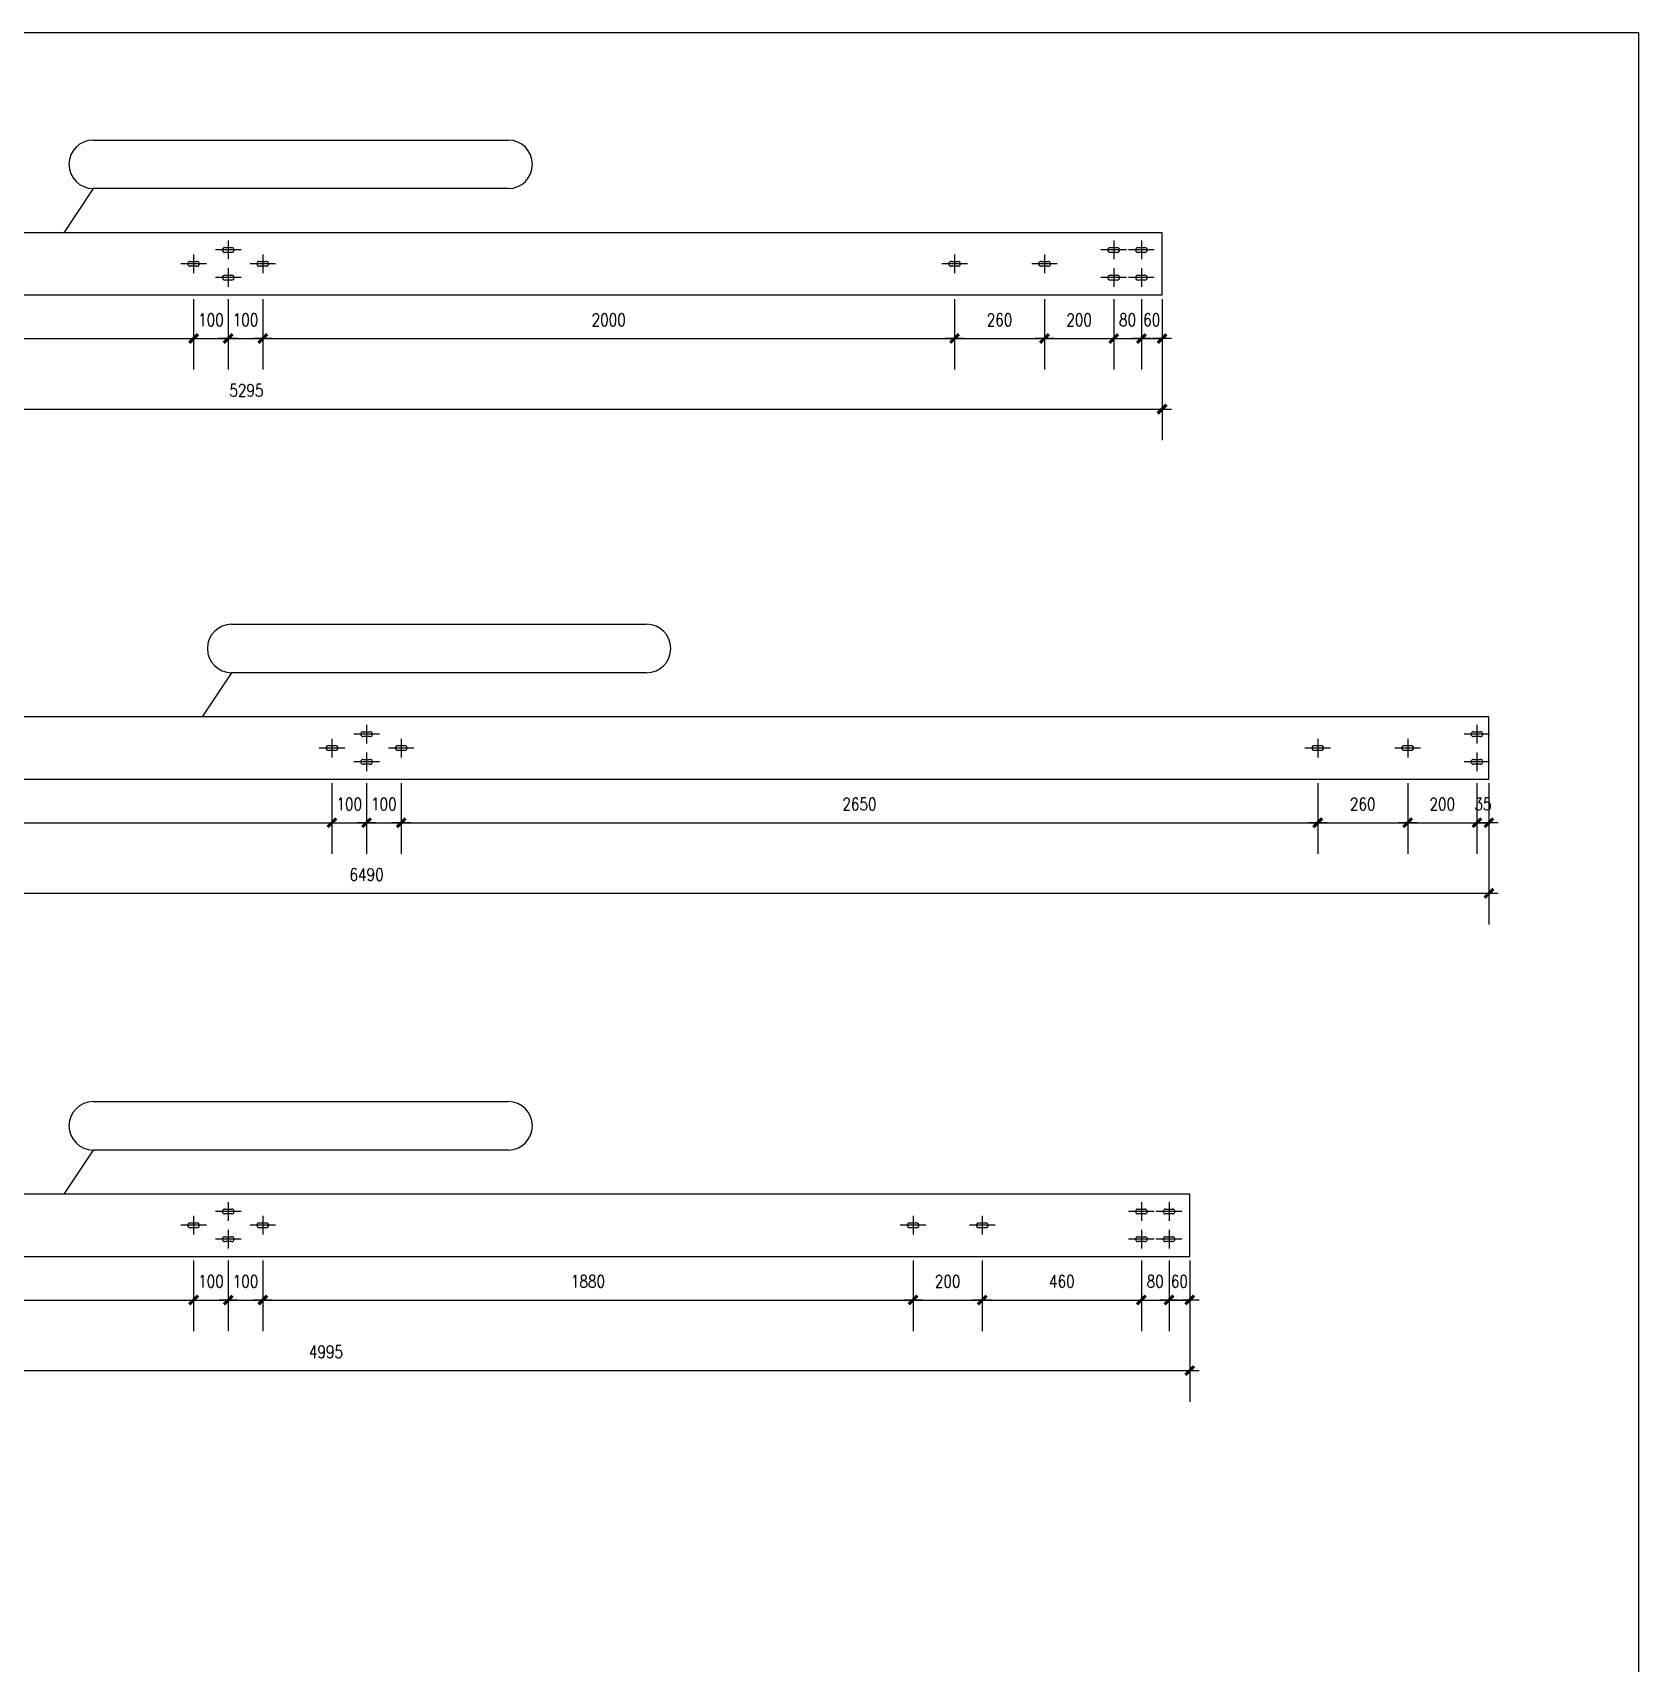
# Model space of a CAD drawing. Header units: millimetres. Extents: x 2287919 to 2522484, y -1845182 to -1736911.
# Drawn here: x 2507419 to 2512062, y -1772797 to -1768082 of the extents above; entities that cross this region are included whole.
import ezdxf

# ---------------------------------------------------------------- set-up
doc = ezdxf.new("R2010")
doc.units = ezdxf.units.MM
doc.header["$LTSCALE"] = 1000
doc.header["$PDMODE"] = 34
doc.styles.add('DIM_FONT', font='simplex.shx', dxfattribs={"width": 0.8, "bigfont": 'hztxt.shx'})
doc.dimstyles.new('WGH(1)', dxfattribs={"dimscale": 1.2, "dimtxt": 100, "dimasz": 0.5, "dimexe": 75, "dimexo": 75, "dimgap": 75, "dimtad": 1, "dimdec": 0, "dimzin": 0, "dimdsep": 46, "dimtxsty": 'DIM_FONT', "dimblk1": '_DIMX', "dimblk2": '_DIMX', "dimsah": 1, "dimcen": 0.09, "dimclrd": 3, "dimclre": 3, "dimclrt": 7, "dimadec": 0, "dimazin": 0, "dimtfac": 1, "dimtdec": 0, "dimtix": 1, "dimtmove": 2, "dimatfit": 3, "dimldrblk": '_DIMX', "dimfxl": 1, "dimtolj": 1, "dimtzin": 0, "dimarcsym": 0})

# ---------------------------------------------------------------- blocks, each defined once
blk = doc.blocks.new('_DIMX')
blk.add_line((-150, 0), (150, 0))
at = {"const_width": 50}
blk.add_lwpolyline([(-70, -70), (70, 70)], dxfattribs=at)
blk = doc.blocks.new('*D1730')
at = {"color": 3, "lineweight": -2}
for p, q in [((2505885, -1768852), (2505885, -1769056)), ((2507885, -1768852), (2507885, -1769056)), ((2505885.18, -1768966), (2507884.82, -1768966))]:
    blk.add_line(p, q, dxfattribs=at)
at = {"layer": 'Defpoints', "color": 0}
for p in [(2505885, -1768840), (2507885, -1768840), (2507885, -1768966)]:
    blk.add_point(p, dxfattribs=at)
at = {"color": 3, "lineweight": -2, "xscale": 0.18, "yscale": 0.18, "zscale": 0.18, "rotation": 180}
blk.add_blockref('_DIMX', (2505885, -1768966), dxfattribs=at)
at = {"color": 3, "lineweight": -2, "xscale": 0.18, "yscale": 0.18, "zscale": 0.18}
blk.add_blockref('_DIMX', (2507885, -1768966), dxfattribs=at)
at = {"color": 7, "insert": (2506885, -1768912), "char_height": 36, "attachment_point": 5, "style": 'DIM_FONT'}
blk.add_mtext('\\A1;2000', dxfattribs=at)
blk = doc.blocks.new('*D1731')
at = {"color": 3, "lineweight": -2}
for p, q in [((2507885, -1768852), (2507885, -1769056)), ((2507985, -1768852), (2507985, -1769056)), ((2507884.82, -1768966), (2507884.64, -1768966)), ((2507885, -1768966), (2507985, -1768966)), ((2507985.18, -1768966), (2507985.36, -1768966))]:
    blk.add_line(p, q, dxfattribs=at)
at = {"layer": 'Defpoints', "color": 0}
for p in [(2507885, -1768840), (2507985, -1768840), (2507985, -1768966)]:
    blk.add_point(p, dxfattribs=at)
at = {"color": 3, "lineweight": -2, "xscale": 0.18, "yscale": 0.18, "zscale": 0.18}
blk.add_blockref('_DIMX', (2507885, -1768966), dxfattribs=at)
at = {"color": 3, "lineweight": -2, "xscale": 0.18, "yscale": 0.18, "zscale": 0.18, "rotation": 180}
blk.add_blockref('_DIMX', (2507985, -1768966), dxfattribs=at)
at = {"color": 7, "insert": (2507935, -1768912), "char_height": 36, "attachment_point": 5, "style": 'DIM_FONT'}
blk.add_mtext('\\A1;100', dxfattribs=at)
blk = doc.blocks.new('*D1732')
at = {"color": 3, "lineweight": -2}
for p, q in [((2507985, -1768852), (2507985, -1769056)), ((2508085, -1768852), (2508085, -1769056)), ((2507984.82, -1768966), (2507984.64, -1768966)), ((2507985, -1768966), (2508085, -1768966)), ((2508085.18, -1768966), (2508085.36, -1768966))]:
    blk.add_line(p, q, dxfattribs=at)
at = {"layer": 'Defpoints', "color": 0}
for p in [(2507985, -1768840), (2508085, -1768840), (2508085, -1768966)]:
    blk.add_point(p, dxfattribs=at)
at = {"color": 3, "lineweight": -2, "xscale": 0.18, "yscale": 0.18, "zscale": 0.18}
blk.add_blockref('_DIMX', (2507985, -1768966), dxfattribs=at)
at = {"color": 3, "lineweight": -2, "xscale": 0.18, "yscale": 0.18, "zscale": 0.18, "rotation": 180}
blk.add_blockref('_DIMX', (2508085, -1768966), dxfattribs=at)
at = {"color": 7, "insert": (2508035, -1768912), "char_height": 36, "attachment_point": 5, "style": 'DIM_FONT'}
blk.add_mtext('\\A1;100', dxfattribs=at)
blk = doc.blocks.new('*D1733')
at = {"color": 3, "lineweight": -2}
for p, q in [((2508085, -1768852), (2508085, -1769056)), ((2510085, -1768852), (2510085, -1769056)), ((2508085.18, -1768966), (2510084.82, -1768966))]:
    blk.add_line(p, q, dxfattribs=at)
at = {"layer": 'Defpoints', "color": 0}
for p in [(2508085, -1768840), (2510085, -1768840), (2510085, -1768966)]:
    blk.add_point(p, dxfattribs=at)
at = {"color": 3, "lineweight": -2, "xscale": 0.18, "yscale": 0.18, "zscale": 0.18, "rotation": 180}
blk.add_blockref('_DIMX', (2508085, -1768966), dxfattribs=at)
at = {"color": 3, "lineweight": -2, "xscale": 0.18, "yscale": 0.18, "zscale": 0.18}
blk.add_blockref('_DIMX', (2510085, -1768966), dxfattribs=at)
at = {"color": 7, "insert": (2509085, -1768912), "char_height": 36, "attachment_point": 5, "style": 'DIM_FONT'}
blk.add_mtext('\\A1;2000', dxfattribs=at)
blk = doc.blocks.new('*D1734')
at = {"color": 3, "lineweight": -2}
for p, q in [((2510085, -1768852), (2510085, -1769056)), ((2510345, -1768852), (2510345, -1769056)), ((2510085.18, -1768966), (2510344.82, -1768966))]:
    blk.add_line(p, q, dxfattribs=at)
at = {"layer": 'Defpoints', "color": 0}
for p in [(2510085, -1768840), (2510345, -1768840), (2510345, -1768966)]:
    blk.add_point(p, dxfattribs=at)
at = {"color": 3, "lineweight": -2, "xscale": 0.18, "yscale": 0.18, "zscale": 0.18, "rotation": 180}
blk.add_blockref('_DIMX', (2510085, -1768966), dxfattribs=at)
at = {"color": 3, "lineweight": -2, "xscale": 0.18, "yscale": 0.18, "zscale": 0.18}
blk.add_blockref('_DIMX', (2510345, -1768966), dxfattribs=at)
at = {"color": 7, "insert": (2510215, -1768912), "char_height": 36, "attachment_point": 5, "style": 'DIM_FONT'}
blk.add_mtext('\\A1;260', dxfattribs=at)
blk = doc.blocks.new('*D1735')
at = {"color": 3, "lineweight": -2}
for p, q in [((2510345, -1768852), (2510345, -1769056)), ((2510545, -1768852), (2510545, -1769056)), ((2510345.18, -1768966), (2510544.82, -1768966))]:
    blk.add_line(p, q, dxfattribs=at)
at = {"layer": 'Defpoints', "color": 0}
for p in [(2510345, -1768840), (2510545, -1768840), (2510545, -1768966)]:
    blk.add_point(p, dxfattribs=at)
at = {"color": 3, "lineweight": -2, "xscale": 0.18, "yscale": 0.18, "zscale": 0.18, "rotation": 180}
blk.add_blockref('_DIMX', (2510345, -1768966), dxfattribs=at)
at = {"color": 3, "lineweight": -2, "xscale": 0.18, "yscale": 0.18, "zscale": 0.18}
blk.add_blockref('_DIMX', (2510545, -1768966), dxfattribs=at)
at = {"color": 7, "insert": (2510445, -1768912), "char_height": 36, "attachment_point": 5, "style": 'DIM_FONT'}
blk.add_mtext('\\A1;200', dxfattribs=at)
blk = doc.blocks.new('*D1736')
at = {"color": 3, "lineweight": -2}
for p, q in [((2510545, -1768852), (2510545, -1769056)), ((2510625, -1768852), (2510625, -1769056)), ((2510544.82, -1768966), (2510544.64, -1768966)), ((2510545, -1768966), (2510625, -1768966)), ((2510625.18, -1768966), (2510625.36, -1768966))]:
    blk.add_line(p, q, dxfattribs=at)
at = {"layer": 'Defpoints', "color": 0}
for p in [(2510545, -1768840), (2510625, -1768840), (2510625, -1768966)]:
    blk.add_point(p, dxfattribs=at)
at = {"color": 3, "lineweight": -2, "xscale": 0.18, "yscale": 0.18, "zscale": 0.18}
blk.add_blockref('_DIMX', (2510545, -1768966), dxfattribs=at)
at = {"color": 3, "lineweight": -2, "xscale": 0.18, "yscale": 0.18, "zscale": 0.18, "rotation": 180}
blk.add_blockref('_DIMX', (2510625, -1768966), dxfattribs=at)
at = {"color": 7, "insert": (2510585, -1768912), "char_height": 36, "attachment_point": 5, "style": 'DIM_FONT'}
blk.add_mtext('\\A1;80', dxfattribs=at)
blk = doc.blocks.new('*D1737')
at = {"color": 3, "lineweight": -2}
for p, q in [((2510625, -1768852), (2510625, -1769056)), ((2510685, -1768852), (2510685, -1769056)), ((2510624.82, -1768966), (2510624.64, -1768966)), ((2510625, -1768966), (2510685, -1768966)), ((2510685.18, -1768966), (2510685.36, -1768966))]:
    blk.add_line(p, q, dxfattribs=at)
at = {"layer": 'Defpoints', "color": 0}
for p in [(2510625, -1768840), (2510685, -1768840), (2510685, -1768966)]:
    blk.add_point(p, dxfattribs=at)
at = {"color": 3, "lineweight": -2, "xscale": 0.18, "yscale": 0.18, "zscale": 0.18}
blk.add_blockref('_DIMX', (2510625, -1768966), dxfattribs=at)
at = {"color": 3, "lineweight": -2, "xscale": 0.18, "yscale": 0.18, "zscale": 0.18, "rotation": 180}
blk.add_blockref('_DIMX', (2510685, -1768966), dxfattribs=at)
at = {"color": 7, "insert": (2510655, -1768912), "char_height": 36, "attachment_point": 5, "style": 'DIM_FONT'}
blk.add_mtext('\\A1;60', dxfattribs=at)
blk = doc.blocks.new('*D1738')
at = {"color": 3, "lineweight": -2}
for p, q in [((2505390, -1768852), (2505390, -1769260)), ((2510685, -1768852), (2510685, -1769260)), ((2505390.18, -1769170), (2510684.82, -1769170))]:
    blk.add_line(p, q, dxfattribs=at)
at = {"layer": 'Defpoints', "color": 0}
for p in [(2505390, -1768840), (2510685, -1768840), (2510685, -1769170)]:
    blk.add_point(p, dxfattribs=at)
at = {"color": 3, "lineweight": -2, "xscale": 0.18, "yscale": 0.18, "zscale": 0.18, "rotation": 180}
blk.add_blockref('_DIMX', (2505390, -1769170), dxfattribs=at)
at = {"color": 3, "lineweight": -2, "xscale": 0.18, "yscale": 0.18, "zscale": 0.18}
blk.add_blockref('_DIMX', (2510685, -1769170), dxfattribs=at)
at = {"color": 7, "insert": (2508037.5, -1769116), "char_height": 36, "attachment_point": 5, "style": 'DIM_FONT'}
blk.add_mtext('\\A1;5295', dxfattribs=at)
blk = doc.blocks.new('*D1742')
at = {"color": 3, "lineweight": -2}
for p, q in [((2505635, -1770252), (2505635, -1770456)), ((2508285, -1770252), (2508285, -1770456)), ((2505635.18, -1770366), (2508284.82, -1770366))]:
    blk.add_line(p, q, dxfattribs=at)
at = {"layer": 'Defpoints', "color": 0}
for p in [(2505635, -1770240), (2508285, -1770240), (2508285, -1770366)]:
    blk.add_point(p, dxfattribs=at)
at = {"color": 3, "lineweight": -2, "xscale": 0.18, "yscale": 0.18, "zscale": 0.18, "rotation": 180}
blk.add_blockref('_DIMX', (2505635, -1770366), dxfattribs=at)
at = {"color": 3, "lineweight": -2, "xscale": 0.18, "yscale": 0.18, "zscale": 0.18}
blk.add_blockref('_DIMX', (2508285, -1770366), dxfattribs=at)
at = {"color": 7, "insert": (2506960, -1770312), "char_height": 36, "attachment_point": 5, "style": 'DIM_FONT'}
blk.add_mtext('\\A1;2650', dxfattribs=at)
blk = doc.blocks.new('*D1743')
at = {"color": 3, "lineweight": -2}
for p, q in [((2508285, -1770252), (2508285, -1770456)), ((2508385, -1770252), (2508385, -1770456)), ((2508284.82, -1770366), (2508284.64, -1770366)), ((2508285, -1770366), (2508385, -1770366)), ((2508385.18, -1770366), (2508385.36, -1770366))]:
    blk.add_line(p, q, dxfattribs=at)
at = {"layer": 'Defpoints', "color": 0}
for p in [(2508285, -1770240), (2508385, -1770240), (2508385, -1770366)]:
    blk.add_point(p, dxfattribs=at)
at = {"color": 3, "lineweight": -2, "xscale": 0.18, "yscale": 0.18, "zscale": 0.18}
blk.add_blockref('_DIMX', (2508285, -1770366), dxfattribs=at)
at = {"color": 3, "lineweight": -2, "xscale": 0.18, "yscale": 0.18, "zscale": 0.18, "rotation": 180}
blk.add_blockref('_DIMX', (2508385, -1770366), dxfattribs=at)
at = {"color": 7, "insert": (2508335, -1770312), "char_height": 36, "attachment_point": 5, "style": 'DIM_FONT'}
blk.add_mtext('\\A1;100', dxfattribs=at)
blk = doc.blocks.new('*D1744')
at = {"color": 3, "lineweight": -2}
for p, q in [((2508385, -1770252), (2508385, -1770456)), ((2508485, -1770252), (2508485, -1770456)), ((2508384.82, -1770366), (2508384.64, -1770366)), ((2508385, -1770366), (2508485, -1770366)), ((2508485.18, -1770366), (2508485.36, -1770366))]:
    blk.add_line(p, q, dxfattribs=at)
at = {"layer": 'Defpoints', "color": 0}
for p in [(2508385, -1770240), (2508485, -1770240), (2508485, -1770366)]:
    blk.add_point(p, dxfattribs=at)
at = {"color": 3, "lineweight": -2, "xscale": 0.18, "yscale": 0.18, "zscale": 0.18}
blk.add_blockref('_DIMX', (2508385, -1770366), dxfattribs=at)
at = {"color": 3, "lineweight": -2, "xscale": 0.18, "yscale": 0.18, "zscale": 0.18, "rotation": 180}
blk.add_blockref('_DIMX', (2508485, -1770366), dxfattribs=at)
at = {"color": 7, "insert": (2508435, -1770312), "char_height": 36, "attachment_point": 5, "style": 'DIM_FONT'}
blk.add_mtext('\\A1;100', dxfattribs=at)
blk = doc.blocks.new('*D1745')
at = {"color": 3, "lineweight": -2}
for p, q in [((2508485, -1770252), (2508485, -1770456)), ((2511135, -1770252), (2511135, -1770456)), ((2508485.18, -1770366), (2511134.82, -1770366))]:
    blk.add_line(p, q, dxfattribs=at)
at = {"layer": 'Defpoints', "color": 0}
for p in [(2508485, -1770240), (2511135, -1770240), (2511135, -1770366)]:
    blk.add_point(p, dxfattribs=at)
at = {"color": 3, "lineweight": -2, "xscale": 0.18, "yscale": 0.18, "zscale": 0.18, "rotation": 180}
blk.add_blockref('_DIMX', (2508485, -1770366), dxfattribs=at)
at = {"color": 3, "lineweight": -2, "xscale": 0.18, "yscale": 0.18, "zscale": 0.18}
blk.add_blockref('_DIMX', (2511135, -1770366), dxfattribs=at)
at = {"color": 7, "insert": (2509810, -1770312), "char_height": 36, "attachment_point": 5, "style": 'DIM_FONT'}
blk.add_mtext('\\A1;2650', dxfattribs=at)
blk = doc.blocks.new('*D1746')
at = {"color": 3, "lineweight": -2}
for p, q in [((2511135, -1770252), (2511135, -1770456)), ((2511395, -1770252), (2511395, -1770456)), ((2511135.18, -1770366), (2511394.82, -1770366))]:
    blk.add_line(p, q, dxfattribs=at)
at = {"layer": 'Defpoints', "color": 0}
for p in [(2511135, -1770240), (2511395, -1770240), (2511395, -1770366)]:
    blk.add_point(p, dxfattribs=at)
at = {"color": 3, "lineweight": -2, "xscale": 0.18, "yscale": 0.18, "zscale": 0.18, "rotation": 180}
blk.add_blockref('_DIMX', (2511135, -1770366), dxfattribs=at)
at = {"color": 3, "lineweight": -2, "xscale": 0.18, "yscale": 0.18, "zscale": 0.18}
blk.add_blockref('_DIMX', (2511395, -1770366), dxfattribs=at)
at = {"color": 7, "insert": (2511265, -1770312), "char_height": 36, "attachment_point": 5, "style": 'DIM_FONT'}
blk.add_mtext('\\A1;260', dxfattribs=at)
blk = doc.blocks.new('*D1747')
at = {"color": 3, "lineweight": -2}
for p, q in [((2511395, -1770252), (2511395, -1770456)), ((2511595, -1770252), (2511595, -1770456)), ((2511395.18, -1770366), (2511594.82, -1770366))]:
    blk.add_line(p, q, dxfattribs=at)
at = {"layer": 'Defpoints', "color": 0}
for p in [(2511395, -1770240), (2511595, -1770240), (2511595, -1770366)]:
    blk.add_point(p, dxfattribs=at)
at = {"color": 3, "lineweight": -2, "xscale": 0.18, "yscale": 0.18, "zscale": 0.18, "rotation": 180}
blk.add_blockref('_DIMX', (2511395, -1770366), dxfattribs=at)
at = {"color": 3, "lineweight": -2, "xscale": 0.18, "yscale": 0.18, "zscale": 0.18}
blk.add_blockref('_DIMX', (2511595, -1770366), dxfattribs=at)
at = {"color": 7, "insert": (2511495, -1770312), "char_height": 36, "attachment_point": 5, "style": 'DIM_FONT'}
blk.add_mtext('\\A1;200', dxfattribs=at)
blk = doc.blocks.new('*D1748')
at = {"color": 3, "lineweight": -2}
for p, q in [((2511595, -1770252), (2511595, -1770456)), ((2511630, -1770252), (2511630, -1770456)), ((2511594.82, -1770366), (2511594.64, -1770366)), ((2511595, -1770366), (2511630, -1770366)), ((2511630.18, -1770366), (2511630.36, -1770366))]:
    blk.add_line(p, q, dxfattribs=at)
at = {"layer": 'Defpoints', "color": 0}
for p in [(2511595, -1770240), (2511630, -1770240), (2511630, -1770366)]:
    blk.add_point(p, dxfattribs=at)
at = {"color": 3, "lineweight": -2, "xscale": 0.18, "yscale": 0.18, "zscale": 0.18}
blk.add_blockref('_DIMX', (2511595, -1770366), dxfattribs=at)
at = {"color": 3, "lineweight": -2, "xscale": 0.18, "yscale": 0.18, "zscale": 0.18, "rotation": 180}
blk.add_blockref('_DIMX', (2511630, -1770366), dxfattribs=at)
at = {"color": 7, "insert": (2511612.5, -1770312), "char_height": 36, "attachment_point": 5, "style": 'DIM_FONT'}
blk.add_mtext('\\A1;35', dxfattribs=at)
blk = doc.blocks.new('*D1740')
at = {"color": 3, "lineweight": -2}
for p, q in [((2505140, -1770252), (2505140, -1770660)), ((2511630, -1770252), (2511630, -1770660)), ((2505140.18, -1770570), (2511629.82, -1770570))]:
    blk.add_line(p, q, dxfattribs=at)
at = {"layer": 'Defpoints', "color": 0}
for p in [(2505140, -1770240), (2511630, -1770240), (2511630, -1770570)]:
    blk.add_point(p, dxfattribs=at)
at = {"color": 3, "lineweight": -2, "xscale": 0.18, "yscale": 0.18, "zscale": 0.18, "rotation": 180}
blk.add_blockref('_DIMX', (2505140, -1770570), dxfattribs=at)
at = {"color": 3, "lineweight": -2, "xscale": 0.18, "yscale": 0.18, "zscale": 0.18}
blk.add_blockref('_DIMX', (2511630, -1770570), dxfattribs=at)
at = {"color": 7, "insert": (2508385, -1770516), "char_height": 36, "attachment_point": 5, "style": 'DIM_FONT'}
blk.add_mtext('\\A1;6490', dxfattribs=at)
blk = doc.blocks.new('*D1758')
at = {"color": 3, "lineweight": -2}
for p, q in [((2506265, -1771632), (2506265, -1771836)), ((2507885, -1771632), (2507885, -1771836)), ((2506265.18, -1771746), (2507884.82, -1771746))]:
    blk.add_line(p, q, dxfattribs=at)
at = {"layer": 'Defpoints', "color": 0}
for p in [(2506265, -1771620), (2507885, -1771620), (2507885, -1771746)]:
    blk.add_point(p, dxfattribs=at)
at = {"color": 3, "lineweight": -2, "xscale": 0.18, "yscale": 0.18, "zscale": 0.18, "rotation": 180}
blk.add_blockref('_DIMX', (2506265, -1771746), dxfattribs=at)
at = {"color": 3, "lineweight": -2, "xscale": 0.18, "yscale": 0.18, "zscale": 0.18}
blk.add_blockref('_DIMX', (2507885, -1771746), dxfattribs=at)
at = {"color": 7, "insert": (2507075, -1771692), "char_height": 36, "attachment_point": 5, "style": 'DIM_FONT'}
blk.add_mtext('\\A1;1620', dxfattribs=at)
blk = doc.blocks.new('*D1759')
at = {"color": 3, "lineweight": -2}
for p, q in [((2507885, -1771632), (2507885, -1771836)), ((2507985, -1771632), (2507985, -1771836)), ((2507884.82, -1771746), (2507884.64, -1771746)), ((2507885, -1771746), (2507985, -1771746)), ((2507985.18, -1771746), (2507985.36, -1771746))]:
    blk.add_line(p, q, dxfattribs=at)
at = {"layer": 'Defpoints', "color": 0}
for p in [(2507885, -1771620), (2507985, -1771620), (2507985, -1771746)]:
    blk.add_point(p, dxfattribs=at)
at = {"color": 3, "lineweight": -2, "xscale": 0.18, "yscale": 0.18, "zscale": 0.18}
blk.add_blockref('_DIMX', (2507885, -1771746), dxfattribs=at)
at = {"color": 3, "lineweight": -2, "xscale": 0.18, "yscale": 0.18, "zscale": 0.18, "rotation": 180}
blk.add_blockref('_DIMX', (2507985, -1771746), dxfattribs=at)
at = {"color": 7, "insert": (2507935, -1771692), "char_height": 36, "attachment_point": 5, "style": 'DIM_FONT'}
blk.add_mtext('\\A1;100', dxfattribs=at)
blk = doc.blocks.new('*D1760')
at = {"color": 3, "lineweight": -2}
for p, q in [((2507985, -1771632), (2507985, -1771836)), ((2508085, -1771632), (2508085, -1771836)), ((2507984.82, -1771746), (2507984.64, -1771746)), ((2507985, -1771746), (2508085, -1771746)), ((2508085.18, -1771746), (2508085.36, -1771746))]:
    blk.add_line(p, q, dxfattribs=at)
at = {"layer": 'Defpoints', "color": 0}
for p in [(2507985, -1771620), (2508085, -1771620), (2508085, -1771746)]:
    blk.add_point(p, dxfattribs=at)
at = {"color": 3, "lineweight": -2, "xscale": 0.18, "yscale": 0.18, "zscale": 0.18}
blk.add_blockref('_DIMX', (2507985, -1771746), dxfattribs=at)
at = {"color": 3, "lineweight": -2, "xscale": 0.18, "yscale": 0.18, "zscale": 0.18, "rotation": 180}
blk.add_blockref('_DIMX', (2508085, -1771746), dxfattribs=at)
at = {"color": 7, "insert": (2508035, -1771692), "char_height": 36, "attachment_point": 5, "style": 'DIM_FONT'}
blk.add_mtext('\\A1;100', dxfattribs=at)
blk = doc.blocks.new('*D1761')
at = {"color": 3, "lineweight": -2}
for p, q in [((2508085, -1771632), (2508085, -1771836)), ((2509965, -1771632), (2509965, -1771836)), ((2508085.18, -1771746), (2509964.82, -1771746))]:
    blk.add_line(p, q, dxfattribs=at)
at = {"layer": 'Defpoints', "color": 0}
for p in [(2508085, -1771620), (2509965, -1771620), (2509965, -1771746)]:
    blk.add_point(p, dxfattribs=at)
at = {"color": 3, "lineweight": -2, "xscale": 0.18, "yscale": 0.18, "zscale": 0.18, "rotation": 180}
blk.add_blockref('_DIMX', (2508085, -1771746), dxfattribs=at)
at = {"color": 3, "lineweight": -2, "xscale": 0.18, "yscale": 0.18, "zscale": 0.18}
blk.add_blockref('_DIMX', (2509965, -1771746), dxfattribs=at)
at = {"color": 7, "insert": (2509025, -1771692), "char_height": 36, "attachment_point": 5, "style": 'DIM_FONT'}
blk.add_mtext('\\A1;1880', dxfattribs=at)
blk = doc.blocks.new('*D1762')
at = {"color": 3, "lineweight": -2}
for p, q in [((2509965, -1771632), (2509965, -1771836)), ((2510165, -1771632), (2510165, -1771836)), ((2509965.18, -1771746), (2510164.82, -1771746))]:
    blk.add_line(p, q, dxfattribs=at)
at = {"layer": 'Defpoints', "color": 0}
for p in [(2509965, -1771620), (2510165, -1771620), (2510165, -1771746)]:
    blk.add_point(p, dxfattribs=at)
at = {"color": 3, "lineweight": -2, "xscale": 0.18, "yscale": 0.18, "zscale": 0.18, "rotation": 180}
blk.add_blockref('_DIMX', (2509965, -1771746), dxfattribs=at)
at = {"color": 3, "lineweight": -2, "xscale": 0.18, "yscale": 0.18, "zscale": 0.18}
blk.add_blockref('_DIMX', (2510165, -1771746), dxfattribs=at)
at = {"color": 7, "insert": (2510065, -1771692), "char_height": 36, "attachment_point": 5, "style": 'DIM_FONT'}
blk.add_mtext('\\A1;200', dxfattribs=at)
blk = doc.blocks.new('*D1763')
at = {"color": 3, "lineweight": -2}
for p, q in [((2510165, -1771632), (2510165, -1771836)), ((2510625, -1771632), (2510625, -1771836)), ((2510165.18, -1771746), (2510624.82, -1771746))]:
    blk.add_line(p, q, dxfattribs=at)
at = {"layer": 'Defpoints', "color": 0}
for p in [(2510165, -1771620), (2510625, -1771620), (2510625, -1771746)]:
    blk.add_point(p, dxfattribs=at)
at = {"color": 3, "lineweight": -2, "xscale": 0.18, "yscale": 0.18, "zscale": 0.18, "rotation": 180}
blk.add_blockref('_DIMX', (2510165, -1771746), dxfattribs=at)
at = {"color": 3, "lineweight": -2, "xscale": 0.18, "yscale": 0.18, "zscale": 0.18}
blk.add_blockref('_DIMX', (2510625, -1771746), dxfattribs=at)
at = {"color": 7, "insert": (2510395, -1771692), "char_height": 36, "attachment_point": 5, "style": 'DIM_FONT'}
blk.add_mtext('\\A1;460', dxfattribs=at)
blk = doc.blocks.new('*D1764')
at = {"color": 3, "lineweight": -2}
for p, q in [((2510625, -1771632), (2510625, -1771836)), ((2510705, -1771632), (2510705, -1771836)), ((2510624.82, -1771746), (2510624.64, -1771746)), ((2510625, -1771746), (2510705, -1771746)), ((2510705.18, -1771746), (2510705.36, -1771746))]:
    blk.add_line(p, q, dxfattribs=at)
at = {"layer": 'Defpoints', "color": 0}
for p in [(2510625, -1771620), (2510705, -1771620), (2510705, -1771746)]:
    blk.add_point(p, dxfattribs=at)
at = {"color": 3, "lineweight": -2, "xscale": 0.18, "yscale": 0.18, "zscale": 0.18}
blk.add_blockref('_DIMX', (2510625, -1771746), dxfattribs=at)
at = {"color": 3, "lineweight": -2, "xscale": 0.18, "yscale": 0.18, "zscale": 0.18, "rotation": 180}
blk.add_blockref('_DIMX', (2510705, -1771746), dxfattribs=at)
at = {"color": 7, "insert": (2510665, -1771692), "char_height": 36, "attachment_point": 5, "style": 'DIM_FONT'}
blk.add_mtext('\\A1;80', dxfattribs=at)
blk = doc.blocks.new('*D1771')
at = {"color": 3, "lineweight": -2}
for p, q in [((2510705, -1771632), (2510705, -1771836)), ((2510765, -1771632), (2510765, -1771836)), ((2510704.82, -1771746), (2510704.64, -1771746)), ((2510705, -1771746), (2510765, -1771746)), ((2510765.18, -1771746), (2510765.36, -1771746))]:
    blk.add_line(p, q, dxfattribs=at)
at = {"layer": 'Defpoints', "color": 0}
for p in [(2510705, -1771620), (2510765, -1771620), (2510765, -1771746)]:
    blk.add_point(p, dxfattribs=at)
at = {"color": 3, "lineweight": -2, "xscale": 0.18, "yscale": 0.18, "zscale": 0.18}
blk.add_blockref('_DIMX', (2510705, -1771746), dxfattribs=at)
at = {"color": 3, "lineweight": -2, "xscale": 0.18, "yscale": 0.18, "zscale": 0.18, "rotation": 180}
blk.add_blockref('_DIMX', (2510765, -1771746), dxfattribs=at)
at = {"color": 7, "insert": (2510735, -1771692), "char_height": 36, "attachment_point": 5, "style": 'DIM_FONT'}
blk.add_mtext('\\A1;60', dxfattribs=at)
blk = doc.blocks.new('*D1755')
at = {"color": 3, "lineweight": -2}
for p, q in [((2505770, -1771632), (2505770, -1772040)), ((2510765, -1771632), (2510765, -1772040)), ((2505770.18, -1771950), (2510764.82, -1771950))]:
    blk.add_line(p, q, dxfattribs=at)
at = {"layer": 'Defpoints', "color": 0}
for p in [(2505770, -1771620), (2510765, -1771620), (2510765, -1771950)]:
    blk.add_point(p, dxfattribs=at)
at = {"color": 3, "lineweight": -2, "xscale": 0.18, "yscale": 0.18, "zscale": 0.18, "rotation": 180}
blk.add_blockref('_DIMX', (2505770, -1771950), dxfattribs=at)
at = {"color": 3, "lineweight": -2, "xscale": 0.18, "yscale": 0.18, "zscale": 0.18}
blk.add_blockref('_DIMX', (2510765, -1771950), dxfattribs=at)
at = {"color": 7, "insert": (2508267.5, -1771896), "char_height": 36, "attachment_point": 5, "style": 'DIM_FONT'}
blk.add_mtext('\\A1;4995', dxfattribs=at)

msp = doc.modelspace()

# ---------------------------------------------------------------- linework, layer by layer
for p, q in [((2507594.6, -1768392.3), (2508794.6, -1768392.3)), ((2507594.6, -1768532.3), (2507510, -1768660)), ((2508794.6, -1768532.3), (2507594.6, -1768532.3)), ((2510685, -1768660), (2505390, -1768660)), ((2507985, -1768683), (2507985, -1768737)), ((2510545, -1768683), (2510545, -1768737)), ((2510625, -1768683), (2510625, -1768737)), ((2510685, -1768840), (2510685, -1768660)), ((2507875, -1768743), (2507895, -1768743)), ((2507885, -1768723), (2507885, -1768777)), ((2508022, -1768710), (2507948, -1768710)), ((2507975, -1768703), (2507995, -1768703)), ((2507985, -1768710), (2507975, -1768710)), ((2507995, -1768717), (2507975, -1768717)), ((2508075, -1768743), (2508095, -1768743)), ((2508085, -1768723), (2508085, -1768777)), ((2510075, -1768743), (2510095, -1768743)), ((2510085, -1768723), (2510085, -1768777)), ((2510335, -1768743), (2510355, -1768743)), ((2510345, -1768723), (2510345, -1768777)), ((2510582, -1768710), (2510508, -1768710)), ((2510535, -1768703), (2510555, -1768703)), ((2510545, -1768710), (2510535, -1768710)), ((2510555, -1768717), (2510535, -1768717)), ((2510662, -1768710), (2510588, -1768710)), ((2510615, -1768703), (2510635, -1768703)), ((2510625, -1768710), (2510615, -1768710)), ((2510635, -1768717), (2510615, -1768717)), ((2507922, -1768750), (2507848, -1768750)), ((2507885, -1768750), (2507875, -1768750)), ((2507895, -1768757), (2507875, -1768757)), ((2508022, -1768790), (2507948, -1768790)), ((2507975, -1768783), (2507995, -1768783)), ((2507985, -1768790), (2507975, -1768790)), ((2507985, -1768763), (2507985, -1768817)), ((2508122, -1768750), (2508048, -1768750)), ((2508085, -1768750), (2508075, -1768750)), ((2508095, -1768757), (2508075, -1768757)), ((2510122, -1768750), (2510048, -1768750)), ((2510085, -1768750), (2510075, -1768750)), ((2510095, -1768757), (2510075, -1768757)), ((2510382, -1768750), (2510308, -1768750)), ((2510345, -1768750), (2510335, -1768750)), ((2510355, -1768757), (2510335, -1768757)), ((2510582, -1768790), (2510508, -1768790)), ((2510535, -1768783), (2510555, -1768783)), ((2510545, -1768790), (2510535, -1768790)), ((2510545, -1768763), (2510545, -1768817)), ((2510662, -1768790), (2510588, -1768790)), ((2510615, -1768783), (2510635, -1768783)), ((2510625, -1768790), (2510615, -1768790)), ((2510625, -1768763), (2510625, -1768817)), ((2507995, -1768797), (2507975, -1768797)), ((2510555, -1768797), (2510535, -1768797)), ((2510635, -1768797), (2510615, -1768797)), ((2505390, -1768840), (2510585, -1768840)), ((2510585, -1768840), (2510685, -1768840)), ((2507994.6, -1769792.3), (2509194.6, -1769792.3)), ((2507994.6, -1769932.3), (2507910, -1770060)), ((2509194.6, -1769932.3), (2507994.6, -1769932.3)), ((2511630, -1770060), (2505140, -1770060)), ((2511630, -1770240), (2511630, -1770060)), ((2508422, -1770110), (2508348, -1770110)), ((2508375, -1770103), (2508395, -1770103)), ((2508385, -1770110), (2508375, -1770110)), ((2508385, -1770083), (2508385, -1770137)), ((2511632, -1770110), (2511558, -1770110)), ((2511585, -1770103), (2511605, -1770103)), ((2511595, -1770110), (2511585, -1770110)), ((2511595, -1770083), (2511595, -1770137)), ((2508322, -1770150), (2508248, -1770150)), ((2508275, -1770143), (2508295, -1770143)), ((2508285, -1770150), (2508275, -1770150)), ((2508295, -1770157), (2508275, -1770157)), ((2508285, -1770123), (2508285, -1770177)), ((2508395, -1770117), (2508375, -1770117)), ((2508522, -1770150), (2508448, -1770150)), ((2508475, -1770143), (2508495, -1770143)), ((2508485, -1770150), (2508475, -1770150)), ((2508495, -1770157), (2508475, -1770157)), ((2508485, -1770123), (2508485, -1770177)), ((2511172, -1770150), (2511098, -1770150)), ((2511125, -1770143), (2511145, -1770143)), ((2511135, -1770150), (2511125, -1770150)), ((2511145, -1770157), (2511125, -1770157)), ((2511135, -1770123), (2511135, -1770177)), ((2511432, -1770150), (2511358, -1770150)), ((2511385, -1770143), (2511405, -1770143)), ((2511395, -1770150), (2511385, -1770150)), ((2511405, -1770157), (2511385, -1770157)), ((2511395, -1770123), (2511395, -1770177)), ((2511605, -1770117), (2511585, -1770117)), ((2508422, -1770190), (2508348, -1770190)), ((2508375, -1770183), (2508395, -1770183)), ((2508385, -1770190), (2508375, -1770190)), ((2508395, -1770197), (2508375, -1770197)), ((2508385, -1770163), (2508385, -1770217)), ((2511632, -1770190), (2511558, -1770190)), ((2511585, -1770183), (2511605, -1770183)), ((2511595, -1770190), (2511585, -1770190)), ((2511605, -1770197), (2511585, -1770197)), ((2511595, -1770163), (2511595, -1770217)), ((2505140, -1770240), (2511630, -1770240)), ((2507594.6, -1771172.3), (2508794.6, -1771172.3)), ((2507594.6, -1771312.3), (2507510, -1771440)), ((2508794.6, -1771312.3), (2507594.6, -1771312.3)), ((2510765, -1771440), (2505770, -1771440)), ((2507985, -1771463), (2507985, -1771517)), ((2510625, -1771463), (2510625, -1771517)), ((2510705, -1771463), (2510705, -1771517)), ((2510765, -1771620), (2510765, -1771440)), ((2507875, -1771523), (2507895, -1771523)), ((2507885, -1771503), (2507885, -1771557)), ((2508022, -1771490), (2507948, -1771490)), ((2507975, -1771483), (2507995, -1771483)), ((2507985, -1771490), (2507975, -1771490)), ((2507995, -1771497), (2507975, -1771497)), ((2508075, -1771523), (2508095, -1771523)), ((2508085, -1771503), (2508085, -1771557)), ((2509955, -1771523), (2509975, -1771523)), ((2509965, -1771503), (2509965, -1771557)), ((2510155, -1771523), (2510175, -1771523)), ((2510165, -1771503), (2510165, -1771557)), ((2510662, -1771490), (2510588, -1771490)), ((2510615, -1771483), (2510635, -1771483)), ((2510625, -1771490), (2510615, -1771490)), ((2510635, -1771497), (2510615, -1771497)), ((2510742, -1771490), (2510668, -1771490)), ((2510695, -1771483), (2510715, -1771483)), ((2510705, -1771490), (2510695, -1771490)), ((2510715, -1771497), (2510695, -1771497)), ((2507922, -1771530), (2507848, -1771530)), ((2507885, -1771530), (2507875, -1771530)), ((2507895, -1771537), (2507875, -1771537)), ((2508022, -1771570), (2507948, -1771570)), ((2507975, -1771563), (2507995, -1771563)), ((2507985, -1771570), (2507975, -1771570)), ((2507985, -1771543), (2507985, -1771597)), ((2508122, -1771530), (2508048, -1771530)), ((2508085, -1771530), (2508075, -1771530)), ((2508095, -1771537), (2508075, -1771537)), ((2510002, -1771530), (2509928, -1771530)), ((2509965, -1771530), (2509955, -1771530)), ((2509975, -1771537), (2509955, -1771537)), ((2510202, -1771530), (2510128, -1771530)), ((2510165, -1771530), (2510155, -1771530)), ((2510175, -1771537), (2510155, -1771537)), ((2510662, -1771570), (2510588, -1771570)), ((2510615, -1771563), (2510635, -1771563)), ((2510625, -1771570), (2510615, -1771570)), ((2510625, -1771543), (2510625, -1771597)), ((2510742, -1771570), (2510668, -1771570)), ((2510695, -1771563), (2510715, -1771563)), ((2510705, -1771570), (2510695, -1771570)), ((2510705, -1771543), (2510705, -1771597)), ((2505770, -1771620), (2510665, -1771620)), ((2507995, -1771577), (2507975, -1771577)), ((2510635, -1771577), (2510615, -1771577)), ((2510665, -1771620), (2510765, -1771620)), ((2510715, -1771577), (2510695, -1771577))]:
    msp.add_line(p, q)
msp.add_lwpolyline([(2504637, -1768081.5), (2512062, -1768081.5), (2512062, -1773331.5), (2504637, -1773331.5)], close=True)
for centre, radius, start, end in [((2507594.6, -1768462.3), 70, 90, 270), ((2508794.6, -1768462.3), 70, 270, 90), ((2507875, -1768750), 7, 90, 270), ((2507895, -1768750), 7, 270, 90), ((2507975, -1768710), 7, 90, 270), ((2507995, -1768710), 7, 270, 90), ((2508075, -1768750), 7, 90, 270), ((2508095, -1768750), 7, 270, 90), ((2510075, -1768750), 7, 90, 270), ((2510095, -1768750), 7, 270, 90), ((2510335, -1768750), 7, 90, 270), ((2510355, -1768750), 7, 270, 90), ((2510535, -1768710), 7, 90, 270), ((2510555, -1768710), 7, 270, 90), ((2510615, -1768710), 7, 90, 270), ((2510635, -1768710), 7, 270, 90), ((2507975, -1768790), 7, 90, 270), ((2507995, -1768790), 7, 270, 90), ((2510535, -1768790), 7, 90, 270), ((2510555, -1768790), 7, 270, 90), ((2510615, -1768790), 7, 90, 270), ((2510635, -1768790), 7, 270, 90), ((2507994.6, -1769862.3), 70, 90, 270), ((2509194.6, -1769862.3), 70, 270, 90), ((2508375, -1770110), 7, 90, 270), ((2508395, -1770110), 7, 270, 90), ((2511585, -1770110), 7, 90, 270), ((2511605, -1770110), 7, 270, 90), ((2508275, -1770150), 7, 90, 270), ((2508295, -1770150), 7, 270, 90), ((2508475, -1770150), 7, 90, 270), ((2508495, -1770150), 7, 270, 90), ((2511125, -1770150), 7, 90, 270), ((2511145, -1770150), 7, 270, 90), ((2511385, -1770150), 7, 90, 270), ((2511405, -1770150), 7, 270, 90), ((2508375, -1770190), 7, 90, 270), ((2508395, -1770190), 7, 270, 90), ((2511585, -1770190), 7, 90, 270), ((2511605, -1770190), 7, 270, 90), ((2507594.6, -1771242.3), 70, 90, 270), ((2508794.6, -1771242.3), 70, 270, 90), ((2507875, -1771530), 7, 90, 270), ((2507895, -1771530), 7, 270, 90), ((2507975, -1771490), 7, 90, 270), ((2507995, -1771490), 7, 270, 90), ((2508075, -1771530), 7, 90, 270), ((2508095, -1771530), 7, 270, 90), ((2509955, -1771530), 7, 90, 270), ((2509975, -1771530), 7, 270, 90), ((2510155, -1771530), 7, 90, 270), ((2510175, -1771530), 7, 270, 90), ((2510615, -1771490), 7, 90, 270), ((2510635, -1771490), 7, 270, 90), ((2510695, -1771490), 7, 90, 270), ((2510715, -1771490), 7, 270, 90), ((2507975, -1771570), 7, 90, 270), ((2507995, -1771570), 7, 270, 90), ((2510615, -1771570), 7, 90, 270), ((2510635, -1771570), 7, 270, 90), ((2510695, -1771570), 7, 90, 270), ((2510715, -1771570), 7, 270, 90)]:
    msp.add_arc(centre, radius, start, end)

# ---------------------------------------------------------------- dimensions: what is measured, and where the dimension line sits
at = {"color": 1}
for base, p1, p2, picture, middle in [((2510685, -1769170), (2505390, -1768840), (2510685, -1768840), '*D1738', (2508037.5, -1769116)), ((2507885, -1768966), (2505885, -1768840), (2507885, -1768840), '*D1730', (2506885, -1768912)), ((2507985, -1768966), (2507885, -1768840), (2507985, -1768840), '*D1731', (2507935, -1768912)), ((2508085, -1768966), (2507985, -1768840), (2508085, -1768840), '*D1732', (2508035, -1768912)), ((2510085, -1768966), (2508085, -1768840), (2510085, -1768840), '*D1733', (2509085, -1768912)), ((2510345, -1768966), (2510085, -1768840), (2510345, -1768840), '*D1734', (2510215, -1768912)), ((2510545, -1768966), (2510345, -1768840), (2510545, -1768840), '*D1735', (2510445, -1768912)), ((2510625, -1768966), (2510545, -1768840), (2510625, -1768840), '*D1736', (2510585, -1768912)), ((2510685, -1768966), (2510625, -1768840), (2510685, -1768840), '*D1737', (2510655, -1768912)), ((2511630, -1770570), (2505140, -1770240), (2511630, -1770240), '*D1740', (2508385, -1770516)), ((2508285, -1770366), (2505635, -1770240), (2508285, -1770240), '*D1742', (2506960, -1770312)), ((2508385, -1770366), (2508285, -1770240), (2508385, -1770240), '*D1743', (2508335, -1770312)), ((2508485, -1770366), (2508385, -1770240), (2508485, -1770240), '*D1744', (2508435, -1770312)), ((2511135, -1770366), (2508485, -1770240), (2511135, -1770240), '*D1745', (2509810, -1770312)), ((2511395, -1770366), (2511135, -1770240), (2511395, -1770240), '*D1746', (2511265, -1770312)), ((2511595, -1770366), (2511395, -1770240), (2511595, -1770240), '*D1747', (2511495, -1770312)), ((2511630, -1770366), (2511595, -1770240), (2511630, -1770240), '*D1748', (2511612.5, -1770312)), ((2510765, -1771950), (2505770, -1771620), (2510765, -1771620), '*D1755', (2508267.5, -1771896)), ((2507885, -1771746), (2506265, -1771620), (2507885, -1771620), '*D1758', (2507075, -1771692)), ((2507985, -1771746), (2507885, -1771620), (2507985, -1771620), '*D1759', (2507935, -1771692)), ((2508085, -1771746), (2507985, -1771620), (2508085, -1771620), '*D1760', (2508035, -1771692)), ((2509965, -1771746), (2508085, -1771620), (2509965, -1771620), '*D1761', (2509025, -1771692)), ((2510165, -1771746), (2509965, -1771620), (2510165, -1771620), '*D1762', (2510065, -1771692)), ((2510625, -1771746), (2510165, -1771620), (2510625, -1771620), '*D1763', (2510395, -1771692)), ((2510705, -1771746), (2510625, -1771620), (2510705, -1771620), '*D1764', (2510665, -1771692)), ((2510765, -1771746), (2510705, -1771620), (2510765, -1771620), '*D1771', (2510735, -1771692))]:
    dim = msp.add_linear_dim(base=base, p1=p1, p2=p2, dimstyle='WGH(1)', override={"dimtxt": 30, "dimasz": 0.15, "dimexo": 10, "dimgap": 30}, dxfattribs=at)
    dim.commit()
    dim.dimension.update_dxf_attribs({"geometry": picture, "text_midpoint": middle})

doc.saveas('drawing.dxf')
